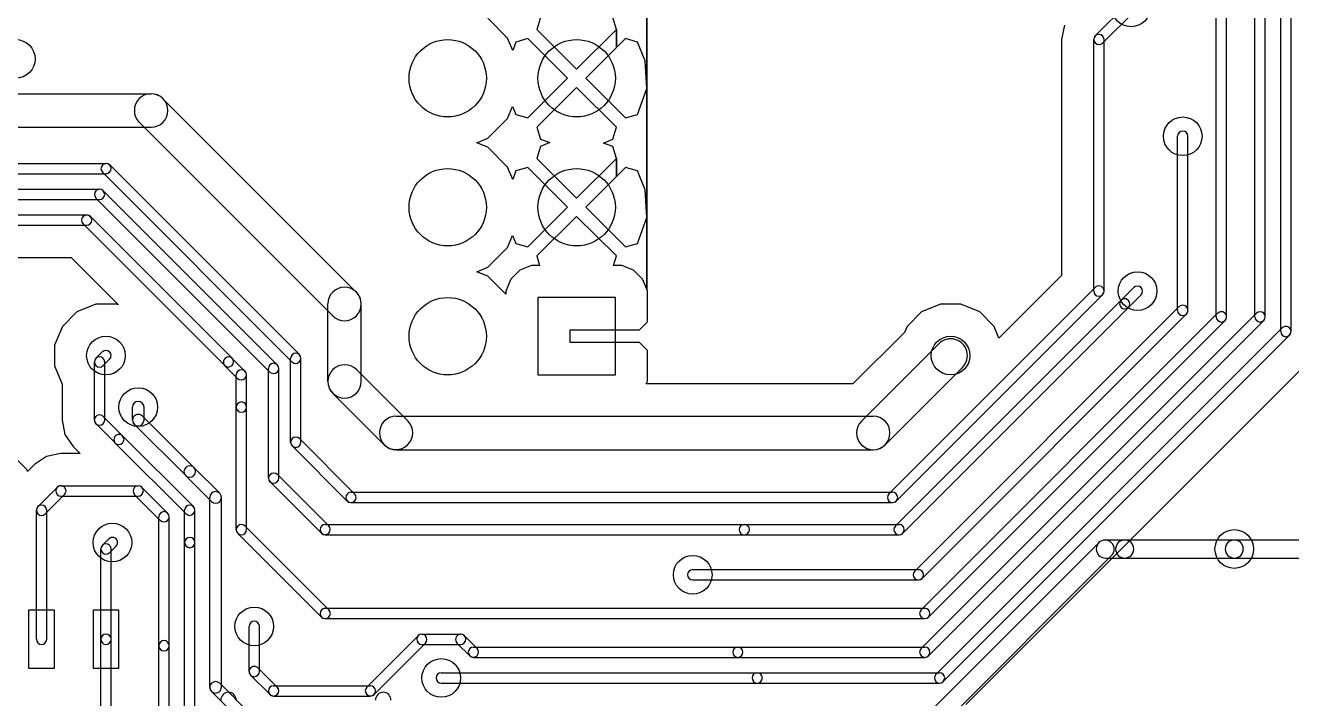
# Model space of a CAD drawing. Extents: x -29274 to 69862, y 24345 to 162744.
# Drawn here: x 46724 to 56545, y 48060 to 53280 of the extents above; entities that cross this region are included whole.
import ezdxf

# ---------------------------------------------------------------- set-up
doc = ezdxf.new("R2010")
doc.units = 0
doc.layers.add('BLACK', color=1, linetype='CONTINUOUS')

msp = doc.modelspace()

# ---------------------------------------------------------------- linework, layer by layer
at = {"layer": 'BLACK'}
for p, q in [((56460, 50906), (56460, 54870)), ((56540, 50906), (56540, 54870)), ((51543, 52791), (51543, 53791)), ((51543, 53791), (51543, 52791)), ((51543, 52791), (51543, 53791)), ((51543, 53791), (51543, 52791)), ((56260, 51020), (56260, 53770)), ((56340, 51020), (56340, 53770)), ((55022, 53199), (55271, 53448)), ((55960, 51020), (55960, 53520)), ((56040, 51020), (56040, 53520)), ((50465, 53181), (50311, 53335)), ((50465, 53181), (50311, 53335)), ((50719, 53342), (50692, 53248)), ((50719, 53342), (50692, 53248)), ((51308, 53248), (51281, 53342)), ((51308, 53248), (51281, 53342)), ((55079, 53142), (55328, 53391)), ((50692, 53248), (51000, 52941)), ((50692, 53248), (51000, 52941)), ((51000, 52941), (51308, 53248)), ((51000, 52941), (51308, 53248)), ((51308, 53108), (51308, 53248)), ((51308, 53248), (51308, 53108)), ((51308, 53108), (51308, 53248)), ((51308, 53248), (51308, 53108)), ((54782, 53281), (54760, 53170)), ((54782, 53281), (54760, 53170)), ((50504, 53086), (50465, 53181)), ((50504, 53086), (50465, 53181)), ((50528, 53151), (50504, 53086)), ((50528, 53151), (50504, 53086)), ((50622, 53178), (50528, 53151)), ((50622, 53178), (50528, 53151)), ((50929, 52870), (50622, 53178)), ((50929, 52870), (50622, 53178)), ((51378, 53178), (51308, 53108)), ((51378, 53178), (51308, 53108)), ((51472, 53151), (51378, 53178)), ((51472, 53151), (51378, 53178)), ((51532, 53004), (51472, 53151)), ((51532, 53004), (51472, 53151)), ((54760, 53170), (54760, 51341)), ((54760, 53170), (54760, 51341)), ((55010, 51220), (55010, 53170)), ((55090, 51220), (55090, 53170)), ((51308, 53108), (51071, 52870)), ((51308, 53108), (51071, 52870)), ((51543, 52791), (51532, 53004)), ((51543, 52791), (51532, 53004)), ((50622, 52562), (50929, 52870)), ((50622, 52562), (50929, 52870)), ((51071, 52870), (51378, 52562)), ((51071, 52870), (51378, 52562)), ((45000, 52750), (47700, 52750)), ((51000, 52799), (50692, 52492)), ((51000, 52799), (50692, 52492)), ((51308, 52492), (51000, 52799)), ((51308, 52492), (51000, 52799)), ((51472, 52589), (51543, 52791)), ((51472, 52589), (51543, 52791)), ((51543, 51791), (51543, 52791)), ((51543, 52791), (51543, 51791)), ((51543, 51791), (51543, 52791)), ((51543, 52791), (51543, 51791)), ((47792, 52711), (49291, 51212)), ((50465, 52559), (50502, 52651)), ((50465, 52559), (50502, 52651)), ((50502, 52651), (50528, 52589)), ((50502, 52651), (50528, 52589)), ((50311, 52405), (50465, 52559)), ((50311, 52405), (50465, 52559)), ((50528, 52589), (50622, 52562)), ((50528, 52589), (50622, 52562)), ((51378, 52562), (51472, 52589)), ((51378, 52562), (51472, 52589)), ((45000, 52490), (47700, 52490)), ((47609, 52528), (49108, 51029)), ((50692, 52492), (50719, 52398)), ((50692, 52492), (50719, 52398)), ((51281, 52398), (51308, 52492)), ((51281, 52398), (51308, 52492)), ((50226, 52370), (50311, 52405)), ((50226, 52370), (50311, 52405)), ((50311, 52335), (50226, 52370)), ((50311, 52335), (50226, 52370)), ((50719, 52398), (50792, 52373)), ((50719, 52398), (50792, 52373)), ((50792, 52373), (50719, 52342)), ((50792, 52373), (50719, 52342)), ((51207, 52368), (51281, 52398)), ((51207, 52368), (51281, 52398)), ((51281, 52342), (51207, 52368)), ((51281, 52342), (51207, 52368)), ((55660, 51070), (55660, 52420)), ((55740, 51070), (55740, 52420)), ((50465, 52181), (50311, 52335)), ((50465, 52181), (50311, 52335)), ((50719, 52342), (50692, 52248)), ((50719, 52342), (50692, 52248)), ((50692, 52248), (51000, 51941)), ((50692, 52248), (51000, 51941)), ((51000, 51941), (51308, 52248)), ((51000, 51941), (51308, 52248)), ((51308, 52248), (51281, 52342)), ((51308, 52248), (51281, 52342)), ((51308, 52108), (51308, 52248)), ((51308, 52248), (51308, 52108)), ((51308, 52108), (51308, 52248)), ((51308, 52248), (51308, 52108)), ((41850, 52210), (47350, 52210)), ((47379, 52198), (48850, 50727)), ((50504, 52086), (50465, 52181)), ((50504, 52086), (50465, 52181)), ((50528, 52151), (50504, 52086)), ((50528, 52151), (50504, 52086)), ((50622, 52178), (50528, 52151)), ((50622, 52178), (50528, 52151)), ((50929, 51870), (50622, 52178)), ((50929, 51870), (50622, 52178)), ((51378, 52178), (51308, 52108)), ((51378, 52178), (51308, 52108)), ((51472, 52151), (51378, 52178)), ((51472, 52151), (51378, 52178)), ((51532, 52004), (51472, 52151)), ((51532, 52004), (51472, 52151)), ((41850, 52130), (47350, 52130)), ((47322, 52141), (48793, 50670)), ((51308, 52108), (51071, 51870)), ((51308, 52108), (51071, 51870)), ((42800, 52010), (47300, 52010)), ((47329, 51998), (48678, 50649)), ((51543, 51791), (51532, 52004)), ((51543, 51791), (51532, 52004)), ((42800, 51930), (47300, 51930)), ((47272, 51941), (48621, 50592)), ((50622, 51562), (50929, 51870)), ((50622, 51562), (50929, 51870)), ((51071, 51870), (51378, 51562)), ((51071, 51870), (51378, 51562)), ((44000, 51810), (47200, 51810)), ((47229, 51798), (48328, 50699)), ((51000, 51799), (50692, 51492)), ((51000, 51799), (50692, 51492)), ((51308, 51492), (51000, 51799)), ((51308, 51492), (51000, 51799)), ((51472, 51589), (51543, 51791)), ((51472, 51589), (51543, 51791)), ((51543, 51234), (51543, 51791)), ((51543, 51791), (51543, 51234)), ((51543, 51234), (51543, 51791)), ((51543, 51791), (51543, 51234)), ((44000, 51730), (47200, 51730)), ((47172, 51741), (48271, 50642)), ((50311, 51405), (50465, 51559)), ((50311, 51405), (50465, 51559)), ((50465, 51559), (50502, 51651)), ((50465, 51559), (50502, 51651)), ((50502, 51651), (50528, 51589)), ((50502, 51651), (50528, 51589)), ((50528, 51589), (50622, 51562)), ((50528, 51589), (50622, 51562)), ((51378, 51562), (51472, 51589)), ((51378, 51562), (51472, 51589)), ((44120, 51480), (47079, 51480)), ((44120, 51480), (47079, 51480)), ((47079, 51480), (47448, 51112)), ((47079, 51480), (47448, 51112)), ((50692, 51492), (50712, 51419)), ((50692, 51492), (50712, 51419)), ((51287, 51419), (51308, 51492)), ((51287, 51419), (51308, 51492)), ((50226, 51370), (50311, 51405)), ((50226, 51370), (50311, 51405)), ((50311, 51335), (50226, 51370)), ((50311, 51335), (50226, 51370)), ((50559, 51381), (50489, 51311)), ((50559, 51381), (50489, 51311)), ((50650, 51419), (50559, 51381)), ((50650, 51419), (50559, 51381)), ((50712, 51419), (50650, 51419)), ((50712, 51419), (50650, 51419)), ((51350, 51419), (51287, 51419)), ((51350, 51419), (51287, 51419)), ((51441, 51381), (51350, 51419)), ((51441, 51381), (51350, 51419)), ((51511, 51311), (51441, 51381)), ((51511, 51311), (51441, 51381)), ((50450, 51196), (50311, 51335)), ((50450, 51196), (50311, 51335)), ((50489, 51311), (50451, 51219)), ((50489, 51311), (50451, 51219)), ((51543, 51234), (51511, 51311)), ((51543, 51234), (51511, 51311)), ((54760, 51341), (54275, 50856)), ((54760, 51341), (54275, 50856)), ((50451, 51219), (50450, 51196)), ((50451, 51219), (50450, 51196)), ((51300, 51170), (50700, 51170)), ((50700, 51170), (50700, 50570)), ((51300, 50570), (51300, 51170)), ((51549, 51219), (51543, 51234)), ((51549, 51219), (51543, 51234)), ((51550, 50982), (51549, 51219)), ((51550, 50982), (51549, 51219)), ((53422, 49649), (55021, 51248)), ((53479, 49592), (55078, 51191)), ((55321, 51248), (55222, 51149)), ((55378, 51191), (55279, 51092)), ((47271, 51119), (47124, 51058)), ((47271, 51119), (47124, 51058)), ((47430, 51119), (47271, 51119)), ((47430, 51119), (47271, 51119)), ((47448, 51112), (47430, 51119)), ((47448, 51112), (47430, 51119)), ((49070, 50520), (49070, 51120)), ((49330, 50520), (49330, 51120)), ((53472, 49399), (55221, 51148)), ((53529, 49342), (55278, 51091)), ((53622, 49049), (55671, 51098)), ((53821, 51119), (53674, 51058)), ((53821, 51119), (53674, 51058)), ((53980, 51119), (53821, 51119)), ((53980, 51119), (53821, 51119)), ((54126, 51058), (53980, 51119)), ((54126, 51058), (53980, 51119)), ((47124, 51058), (47012, 50946)), ((47124, 51058), (47012, 50946)), ((51488, 50920), (51550, 50982)), ((51488, 50920), (51550, 50982)), ((53674, 51058), (53562, 50946)), ((53674, 51058), (53562, 50946)), ((56271, 51048), (53672, 48449)), ((53672, 48749), (55971, 51048)), ((53679, 48992), (55728, 51041)), ((56328, 50991), (53729, 48392)), ((53729, 48692), (56028, 50991)), ((54238, 50946), (54126, 51058)), ((54238, 50946), (54126, 51058)), ((47012, 50946), (46951, 50800)), ((47012, 50946), (46951, 50800)), ((50950, 50820), (50950, 50920)), ((50950, 50920), (51050, 50920)), ((50950, 50820), (50950, 50920)), ((50950, 50920), (51050, 50920)), ((51050, 50920), (51100, 50920)), ((51050, 50920), (51100, 50920)), ((51100, 50920), (51488, 50920)), ((51100, 50920), (51488, 50920)), ((53542, 50900), (53142, 50500)), ((53542, 50900), (53142, 50500)), ((53562, 50946), (53542, 50900)), ((53562, 50946), (53542, 50900)), ((53786, 48248), (56472, 50934)), ((53842, 48192), (56528, 50878)), ((54275, 50856), (54238, 50946)), ((54275, 50856), (54238, 50946)), ((46951, 50800), (46951, 50641)), ((46951, 50800), (46951, 50641)), ((51050, 50820), (50950, 50820)), ((51050, 50820), (50950, 50820)), ((51100, 50820), (51050, 50820)), ((51100, 50820), (51050, 50820)), ((51488, 50820), (51100, 50820)), ((51488, 50820), (51100, 50820)), ((51550, 50758), (51488, 50820)), ((51550, 50758), (51488, 50820)), ((53208, 50212), (53808, 50812)), ((47321, 50748), (47272, 50699)), ((47378, 50691), (47329, 50642)), ((48428, 50599), (48329, 50698)), ((48782, 50048), (48782, 50698)), ((48862, 50048), (48862, 50698)), ((51549, 50521), (51550, 50758)), ((51549, 50521), (51550, 50758)), ((54019, 48015), (56705, 50701)), ((54019, 48015), (56705, 50701)), ((46951, 50641), (47010, 50499)), ((46951, 50641), (47010, 50499)), ((47260, 50220), (47260, 50670)), ((47340, 50220), (47340, 50670)), ((48371, 50542), (48272, 50641)), ((48610, 49770), (48610, 50620)), ((48690, 49770), (48690, 50620)), ((49293, 50611), (49691, 50213)), ((53392, 50028), (53992, 50628)), ((47010, 50499), (47010, 50220)), ((47010, 50499), (47010, 50220)), ((48360, 50320), (48360, 50570)), ((48440, 50320), (48440, 50570)), ((50700, 50570), (51300, 50570)), ((51540, 50500), (51549, 50521)), ((51540, 50500), (51549, 50521)), ((53142, 50500), (51540, 50500)), ((53142, 50500), (51540, 50500)), ((49109, 50427), (49507, 50029)), ((47555, 50220), (47555, 50320)), ((47645, 50220), (47645, 50320)), ((48360, 49370), (48360, 50320)), ((48440, 49370), (48440, 50320)), ((47010, 50220), (47032, 50109)), ((47010, 50220), (47032, 50109)), ((47422, 50042), (47272, 50192)), ((47478, 50098), (47328, 50248)), ((47968, 49789), (47569, 50188)), ((48031, 49852), (47632, 50251)), ((49600, 50250), (53300, 50250)), ((47032, 50109), (47095, 50015)), ((47032, 50109), (47095, 50015)), ((48028, 49549), (47479, 50098)), ((47095, 50015), (47150, 49960)), ((47095, 50015), (47150, 49960)), ((47971, 49492), (47422, 50041)), ((48794, 50019), (49221, 49592)), ((48851, 50076), (49278, 49649)), ((49600, 49990), (53300, 49990)), ((46736, 49836), (46666, 49906)), ((46736, 49836), (46666, 49906)), ((46889, 49938), (46795, 49875)), ((46889, 49938), (46795, 49875)), ((47000, 49960), (46889, 49938)), ((47000, 49960), (46889, 49938)), ((47150, 49960), (47000, 49960)), ((47150, 49960), (47000, 49960)), ((46741, 49822), (46736, 49836)), ((46741, 49822), (46736, 49836)), ((46795, 49875), (46741, 49822)), ((46795, 49875), (46741, 49822)), ((48232, 49652), (48032, 49852)), ((48679, 49798), (49078, 49399)), ((46822, 49548), (46972, 49698)), ((47000, 49710), (47600, 49710)), ((47629, 49698), (47828, 49499)), ((48168, 49588), (47968, 49788)), ((48622, 49741), (49021, 49342)), ((46878, 49492), (47028, 49642)), ((47000, 49630), (47600, 49630)), ((47572, 49641), (47771, 49442)), ((48155, 48148), (48155, 49620)), ((48245, 48148), (48245, 49620)), ((49250, 49660), (53450, 49660)), ((46810, 48520), (46810, 49520)), ((46890, 48520), (46890, 49520)), ((47960, 49270), (47960, 49520)), ((48040, 49270), (48040, 49520)), ((49250, 49580), (53450, 49580)), ((47760, 48470), (47760, 49470)), ((47840, 48470), (47840, 49470)), ((48429, 49398), (49078, 48749)), ((49050, 49410), (52300, 49410)), ((52300, 49410), (53500, 49410)), ((48372, 49341), (49021, 48692)), ((49050, 49330), (52300, 49330)), ((52300, 49330), (53500, 49330)), ((47310, 48520), (47310, 49220)), ((47322, 49249), (47371, 49298)), ((47379, 49192), (47428, 49241)), ((47390, 48520), (47390, 49220)), ((47960, 47642), (47960, 49270)), ((48040, 47642), (48040, 49270)), ((55050, 49269), (52801, 47020)), ((55100, 49290), (55250, 49290)), ((55250, 49290), (56100, 49290)), ((56100, 49290), (57950, 49290)), ((55149, 49170), (52900, 46921)), ((55100, 49150), (55250, 49150)), ((55250, 49150), (56100, 49150)), ((56100, 49150), (57950, 49150)), ((51900, 49060), (53650, 49060)), ((51900, 48980), (53650, 48980)), ((46750, 48745), (46750, 48295)), ((46950, 48745), (46750, 48745)), ((46950, 48295), (46950, 48745)), ((47250, 48745), (47250, 48295)), ((47450, 48745), (47250, 48745)), ((47450, 48295), (47450, 48745)), ((49050, 48760), (53700, 48760)), ((48460, 48270), (48460, 48620)), ((48540, 48270), (48540, 48620)), ((49050, 48680), (53700, 48680)), ((47310, 47620), (47310, 48520)), ((47390, 47620), (47390, 48520)), ((49771, 48548), (49372, 48149)), ((49800, 48560), (50100, 48560)), ((50228, 48449), (50129, 48548)), ((47760, 47570), (47760, 48470)), ((47840, 47570), (47840, 48470)), ((49828, 48491), (49429, 48092)), ((49800, 48480), (50100, 48480)), ((50171, 48392), (50072, 48491)), ((50200, 48460), (52250, 48460)), ((52250, 48460), (53700, 48460)), ((50200, 48380), (52250, 48380)), ((52250, 48380), (53700, 48380)), ((46750, 48295), (46950, 48295)), ((47250, 48295), (47450, 48295)), ((48622, 48092), (48472, 48242)), ((48678, 48148), (48528, 48298)), ((49950, 48260), (52400, 48260)), ((52400, 48260), (53814, 48260)), ((48458, 47953), (48232, 48179)), ((48650, 48160), (49400, 48160)), ((49950, 48180), (52400, 48180)), ((52400, 48180), (53814, 48180)), ((48394, 47889), (48168, 48115)), ((48650, 48080), (49400, 48080))]:
    msp.add_line(p, q, dxfattribs=at)
for centre, radius in [((55300, 53420), 150), ((46650, 53020), 150), ((50000, 52870), 300), ((51000, 52870), 300), ((55700, 52420), 150), ((50000, 51870), 300), ((51000, 51870), 300), ((55350, 51220), 150), ((50000, 50870), 300), ((47350, 50720), 150), ((53900, 50720), 150), ((47600, 50320), 150), ((47400, 49270), 150), ((56100, 49220), 150), ((51900, 49020), 150), ((48500, 48620), 150), ((49950, 48220), 150)]:
    msp.add_circle(centre, radius, dxfattribs=at)
for centre, radius, start, end in [((55050, 53170), 40, 360, 540), ((55051, 53171), 40, 135, 315), ((47700, 52620), 130, 45, 225), ((47700, 52620), 130, 270, 450), ((55700, 52420), 40, 360, 540), ((47351, 52169), 40, 45, 225), ((47350, 52170), 40, 270, 450), ((47300, 51970), 40, 45, 225), ((47300, 51970), 40, 270, 450), ((47201, 51769), 40, 45, 225), ((47200, 51770), 40, 270, 450), ((49200, 51120), 130, 360, 540), ((49200, 51120), 130, 225, 405), ((55050, 51220), 40, 180, 360), ((55050, 51220), 40, 315, 495), ((55349, 51219), 40, -45, 135), ((55251, 51121), 40, 135, 315), ((55250, 51120), 40, 315, 495), ((55700, 51070), 40, 180, 360), ((55700, 51070), 40, 315, 495), ((56000, 51020), 40, 180, 360), ((56000, 51020), 40, 315, 495), ((56300, 51020), 40, 180, 360), ((56300, 51020), 40, -45, 135), ((56500, 50906), 40, 180, 360), ((56500, 50906), 40, 315, 495), ((53900, 50720), 130, 315, 495), ((47300, 50670), 40, 360, 540), ((47300, 50670), 40, 135, 315), ((47350, 50720), 40, -45, 135), ((48301, 50669), 40, 405, 585), ((48299, 50671), 40, 225, 405), ((48822, 50698), 40, 360, 540), ((48821, 50699), 40, 225, 405), ((48400, 50570), 40, 360, 540), ((48399, 50571), 40, 225, 405), ((48650, 50620), 40, 360, 540), ((48650, 50620), 40, 225, 405), ((49201, 50519), 130, 45, 225), ((49200, 50520), 130, 180, 360), ((47600, 50320), 45, 360, 540), ((48400, 50320), 40, 360, 540), ((48400, 50320), 40, 180, 360), ((47300, 50220), 40, 405, 585), ((47300, 50220), 40, 180, 360), ((47600, 50220), 45, 180, 360), ((47601, 50219), 45, 405, 585), ((49600, 50120), 130, 90, 270), ((49599, 50121), 130, 225, 405), ((53300, 50120), 130, 135, 315), ((53300, 50120), 130, 270, 450), ((47451, 50069), 40, 405, 585), ((47450, 50070), 40, 225, 405), ((48822, 50048), 40, 45, 225), ((48822, 50048), 40, 180, 360), ((48000, 49820), 45, 405, 585), ((47999, 49821), 45, 225, 405), ((48651, 49769), 40, 45, 225), ((47000, 49670), 40, 90, 270), ((47000, 49670), 40, 315, 495), ((47600, 49670), 40, 45, 225), ((47600, 49670), 40, 270, 450), ((48650, 49770), 40, 180, 360), ((48200, 49620), 45, 360, 540), ((48200, 49620), 45, 225, 405), ((49250, 49620), 40, 90, 270), ((49250, 49620), 40, 225, 405), ((53450, 49620), 40, 135, 315), ((53450, 49620), 40, 270, 450), ((46850, 49520), 40, 360, 540), ((46850, 49520), 40, 135, 315), ((47800, 49470), 40, 360, 540), ((47800, 49470), 40, 225, 405), ((48000, 49520), 40, 360, 540), ((47999, 49521), 40, 225, 405), ((48400, 49370), 40, 45, 225), ((49050, 49370), 40, 90, 270), ((49049, 49371), 40, 225, 405), ((52300, 49370), 40, 90, 270), ((52300, 49370), 40, 270, 450), ((53500, 49370), 40, 135, 315), ((53500, 49370), 40, 270, 450), ((47400, 49270), 40, 315, 495), ((48000, 49270), 40, 360, 540), ((48400, 49370), 40, 180, 360), ((47350, 49220), 40, 360, 540), ((47350, 49220), 40, 135, 315), ((48000, 49270), 40, 180, 360), ((55100, 49220), 70, 90, 270), ((55099, 49219), 70, -45, 135), ((55250, 49220), 70, 90, 270), ((55250, 49220), 70, 270, 450), ((56100, 49220), 70, 90, 270), ((56100, 49220), 70, 270, 450), ((51900, 49020), 40, 90, 270), ((53650, 49020), 40, 135, 315), ((53650, 49020), 40, 270, 450), ((49050, 48720), 40, 90, 270), ((49050, 48720), 40, 225, 405), ((53700, 48720), 40, 135, 315), ((53700, 48720), 40, 270, 450), ((48500, 48620), 40, 360, 540), ((46850, 48520), 40, 180, 360), ((47350, 48520), 40, 360, 540), ((47350, 48520), 40, 180, 360), ((49800, 48520), 40, 90, 270), ((49799, 48519), 40, -45, 135), ((50101, 48519), 40, 405, 585), ((50100, 48520), 40, 270, 450), ((47800, 48470), 40, 360, 540), ((47800, 48470), 40, 180, 360), ((50200, 48420), 40, 90, 270), ((50199, 48421), 40, 225, 405), ((52250, 48420), 40, 90, 270), ((52250, 48420), 40, 270, 450), ((53700, 48420), 40, 135, 315), ((53700, 48420), 40, 270, 450), ((48500, 48270), 40, 405, 585), ((48500, 48270), 40, 180, 360), ((49950, 48220), 40, 90, 270), ((52400, 48220), 40, 90, 270), ((52400, 48220), 40, 270, 450), ((53814, 48220), 40, 135, 315), ((53814, 48220), 40, 270, 450), ((48200, 48147), 45, 405, 585), ((48200, 48148), 45, 180, 360), ((48650, 48120), 40, 90, 270), ((48650, 48120), 40, 225, 405), ((49401, 48121), 40, 135, 315), ((49400, 48120), 40, 270, 450), ((48300, 48049), 60, 360, 540), ((49500, 48049), 60, 360, 540)]:
    msp.add_arc(centre, radius, start, end, dxfattribs=at)

doc.saveas('drawing.dxf')
